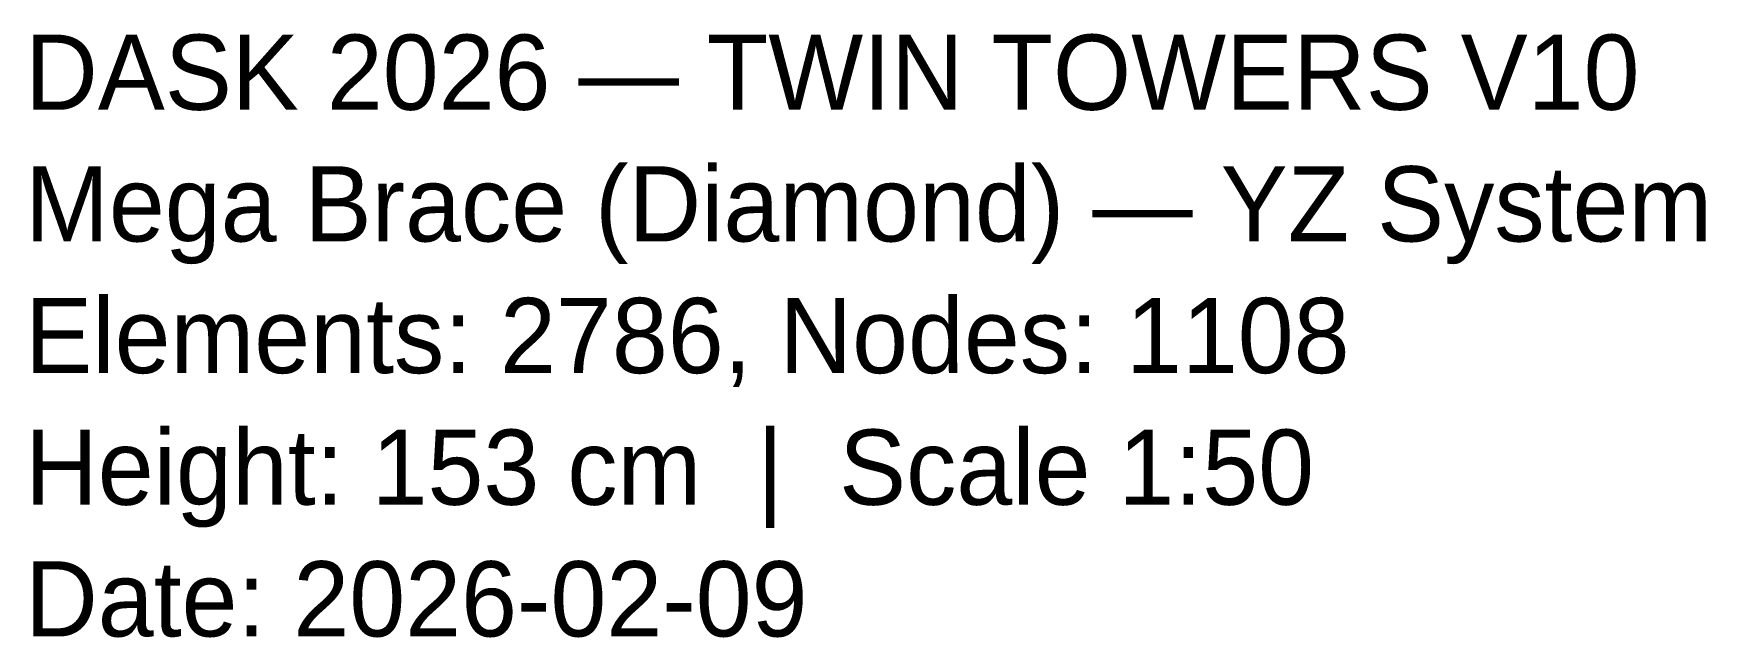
# Model space of a CAD drawing. Header units: metres. Extents: x 0.2 to 44.7, y -22 to 39.7.
# Drawn here: x 0.22 to 44.71, y -22.03 to -5.97 of the extents above; entities that cross this region are included whole.
import ezdxf

# ---------------------------------------------------------------- set-up
doc = ezdxf.new("R2010")
doc.units = ezdxf.units.M
doc.layers.add('annotations', color=7, linetype='Continuous')

msp = doc.modelspace()

# ---------------------------------------------------------------- texts
at = {"layer": 'annotations'}
for s, p in [('DASK 2026 — TWIN TOWERS V10', (0, -8)), ('Mega Brace (Diamond) — YZ System', (0, -11.5)), ('Elements: 2786, Nodes: 1108', (0, -15)), ('Height: 153 cm  |  Scale 1:50', (0, -18.5)), ('Date: 2026-02-09', (0, -22))]:
    msp.add_text(s, height=2, dxfattribs=at).set_placement(p)

doc.saveas('drawing.dxf')
